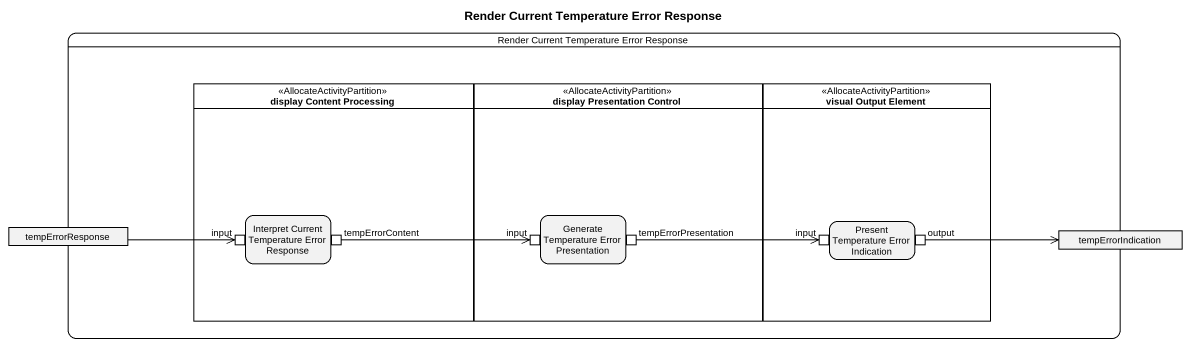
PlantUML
@startuml
title Render Current Temperature Error Response
hide empty description
state "Render Current Temperature Error Response" as Render_Current_Temperature {
  state "display Content Processing" as display_Content_Processing <<AllocateActivityPartition>> {
    state "Interpret Current Temperature Error Response" as Interpret_Current {
      state input <<inputPin>>
      state tempErrorContent <<outputPin>>
    }
  }
  state "display Presentation Control" as display_Presentation_Control <<AllocateActivityPartition>> {
    state "Generate Temperature Error Presentation" as Generate_Temperature_Error {
      state "input" as input_2 <<inputPin>>
      state tempErrorPresentation <<outputPin>>
    }
  }
  state "visual Output Element" as visual_Output_Element <<AllocateActivityPartition>> {
    state "Present Temperature Error Indication" as Present_Temperature_Error {
      state "input" as input_3 <<inputPin>>
      state output <<outputPin>>
    }
  }
  state tempErrorResponse <<object>>
  state tempErrorIndication <<object>>
}
tempErrorResponse -right-> input
tempErrorContent -right-> input_2
tempErrorPresentation -right-> input_3
output -right-> tempErrorIndication
@enduml
